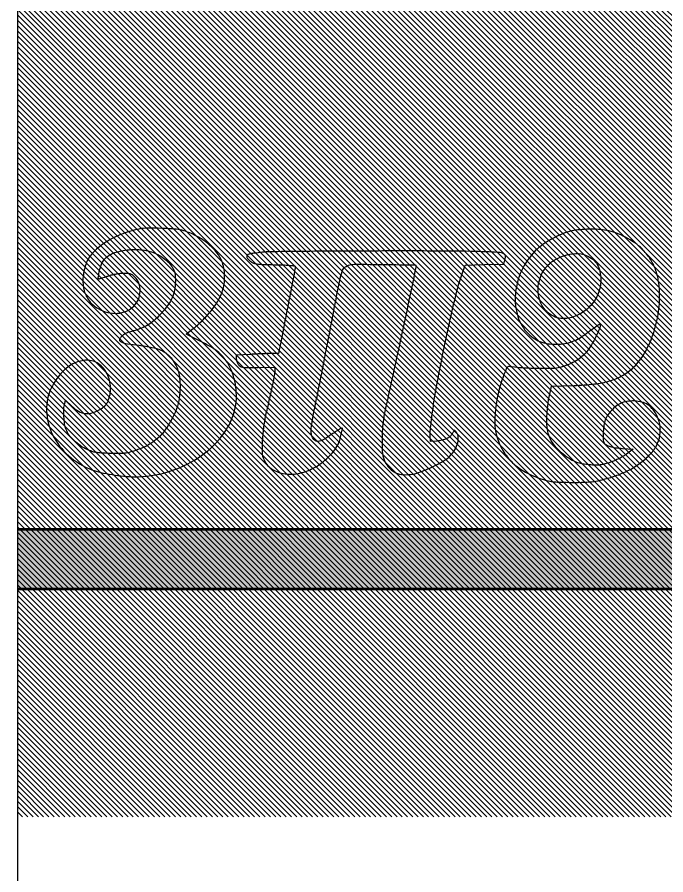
# Model space of a CAD drawing. Header units: millimetres. Extents: x 35877 to 3066687, y -650199 to -40525.
# Drawn here: x 147834.94 to 147845.82, y -179489.79 to -179475.42 of the extents above; entities that cross this region are included whole.
import ezdxf

# ---------------------------------------------------------------- set-up
doc = ezdxf.new("R2010")
doc.units = ezdxf.units.MM
doc.header["$MEASUREMENT"] = 0
doc.linetypes.add('DASHED', pattern=[0.75, 0.5, -0.25])
for name, color, linetype, lineweight in [('A8_FURNITURE', 32, 'Continuous', 30), ('furniture dimensions', 1, 'DASHED', 0), ('NAME PLATE', 7, 'Continuous', 25), ('wall', 7, 'Continuous', 30)]:
    doc.layers.add(name, color=color, linetype=linetype, lineweight=lineweight)

msp = doc.modelspace()

# ---------------------------------------------------------------- hatches: boundary and pattern name
at = {"layer": 'NAME PLATE', "lineweight": 0, "true_color": 0x000000, "transparency": 33554687}
h = msp.add_hatch(color=18, dxfattribs=at)
h.dxf.hatch_style = 1
h.set_gradient(color1=(153, 155, 55), color2=(229, 232, 120), name='INVCYLINDER')
edge = h.paths.add_edge_path()
edge.add_arc((147848.833, -179489.0178), 5.0217, 355.90198, 450)
edge.add_line((147848.833, -179483.996), (147834.9489, -179483.996))
edge.add_line((147834.9489, -179483.996), (147834.9489, -179484.996))
edge.add_line((147834.9489, -179484.996), (147848.833, -179484.996))
edge.add_arc((147848.833, -179489.0178), 4.0217, -4.57949, 90, ccw=False)
edge.add_line((147852.8419, -179489.3389), (147852.8419, -179502.3387))
edge.add_arc((147857.0204, -179502.3387), 4.1785, 180, 360)
edge.add_line((147861.1989, -179502.3387), (147861.1989, -179403.8102))
edge.add_line((147861.1989, -179403.8102), (147860.1989, -179403.8102))
edge.add_line((147860.1989, -179403.8102), (147860.1989, -179502.3387))
edge.add_arc((147857.0204, -179502.3387), 3.1785, -180, 0, ccw=False)
edge.add_line((147853.8419, -179502.3387), (147853.8419, -179489.3766))
at = {"layer": 'NAME PLATE', "lineweight": 0, "transparency": 33554687}
h = msp.add_hatch(dxfattribs=at)
h.set_pattern_fill('ANSI31', color=8, scale=0.5, angle=90)
h.set_pattern_definition([(135, (215.03829, 273.780556), (-0.044194173824, -0.044194173824), [])])
h.paths.add_polyline_path([(147861.1989, -179473.7118), (147834.9489, -179473.7118), (147834.9489, -179488.8162), (147861.1989, -179488.8162)])

# ---------------------------------------------------------------- linework, layer by layer
at = {"lineweight": 30, "transparency": 33554687, "elevation": -0.0053}
for points in [[(147836.9857, -179478.9704, 0.043859), (147836.6772, -179479.0641, 0.051703), (147836.4075, -179479.2065, 0.058426), (147836.2039, -179479.38, 0.108122), (147836.0941, -179479.5662, 0.061138), (147836.0484, -179479.7974, 0.087182), (147836.0694, -179480.0051, 0.097584), (147836.1561, -179480.1762, 0.097339), (147836.3014, -179480.3018, 0.067265), (147836.4628, -179480.3671, 0.079761), (147836.6264, -179480.3821, 0.085565), (147836.7772, -179480.3454, 0.093625), (147836.9017, -179480.2609, 0.09954), (147836.9765, -179480.1489, 0.090008), (147837.0058, -179480.0126, 0.093227), (147836.985, -179479.8788, 0.117473), (147836.9172, -179479.7739, 0.033862), (147836.876, -179479.7395, 0.084561), (147836.841, -179479.7222, 0.064706), (147836.7968, -179479.7151, 0.013953), (147836.7192, -179479.7148, 0.025158), (147836.6591, -179479.7192, 0.014872), (147836.5881, -179479.7303, 0.01486), (147836.5176, -179479.7456, 0.0246), (147836.4594, -179479.7631, -0.003451), (147836.4096, -179479.7804, -0.004949), (147836.3653, -179479.795, -0.00275), (147836.3277, -179479.8068, -0.074457), (147836.3175, -179479.8083, -0.459081), (147836.3038, -179479.7924, -0.012844), (147836.3217, -179479.6919, -0.021077), (147836.347, -179479.5905, -0.060928), (147836.3757, -179479.5241, -0.054786), (147836.4232, -179479.4602, -0.061963), (147836.4817, -179479.4111, -0.054751), (147836.5565, -179479.3735, -0.03118), (147836.6535, -179479.3442, -0.056056), (147836.9213, -179479.3122, -0.070213), (147837.1689, -179479.3454, -0.077708), (147837.3775, -179479.4406, -0.093936), (147837.5317, -179479.5904, -0.02658), (147837.5678, -179479.6481, -0.064741), (147837.5863, -179479.6947, -0.050576), (147837.5946, -179479.7509, -0.011398), (147837.5968, -179479.8478, -0.046606), (147837.5831, -179479.9947, -0.060288), (147837.5422, -179480.1238, -0.052632), (147837.4667, -179480.2519, -0.026075), (147837.3465, -179480.3977, -0.027437), (147837.2423, -179480.4996, -0.042828), (147837.1412, -179480.5739, -0.042386), (147837.0281, -179480.6304, -0.026197), (147836.8873, -179480.678, 0.014133), (147836.8012, -179480.7049, 0.044136), (147836.7458, -179480.7295, 0.058237), (147836.7044, -179480.7593, 0.041864), (147836.6656, -179480.8011, 0.30681), (147836.6631, -179480.8371, 0.176401), (147836.6978, -179480.866, 0.048098), (147836.7931, -179480.8903, 0.00717), (147836.9894, -179480.9177, -0.018926), (147837.2047, -179480.953, -0.050436), (147837.3533, -179480.9991, -0.069076), (147837.4605, -179481.0633, -0.07274), (147837.544, -179481.1534, -0.033129), (147837.6074, -179481.2599, -0.048378), (147837.6472, -179481.3615, -0.045211), (147837.6684, -179481.4739, -0.024673), (147837.6749, -179481.6142, -0.037807), (147837.66, -179481.8049, -0.04546), (147837.6165, -179481.9794, -0.0426), (147837.5393, -179482.1519, -0.027569), (147837.4229, -179482.3372, -0.042948), (147837.3293, -179482.448, -0.044307), (147837.219, -179482.5398, -0.041243), (147837.0872, -179482.6159, -0.029322), (147836.9288, -179482.6797, -0.015626), (147836.8249, -179482.711, -0.036943), (147836.7455, -179482.726, -0.029232), (147836.6544, -179482.7311, -0.006805), (147836.5011, -179482.7285, -0.006686), (147836.3543, -179482.722, -0.02776), (147836.2662, -179482.7121, -0.039999), (147836.1966, -179482.6944, -0.026859), (147836.1204, -179482.6638, -0.040269), (147836.0037, -179482.5976, -0.040465), (147835.8993, -179482.5137, -0.043055), (147835.8166, -179482.4206, -0.068172), (147835.7652, -179482.3274, -0.054768), (147835.7408, -179482.2355, -0.024569), (147835.7283, -179482.111, -0.02458), (147835.7281, -179481.9857, -0.054016), (147835.7429, -179481.8911), (147835.7581, -179481.8348), (147835.8609, -179481.9376, 0.068653), (147835.9741, -179482.0234, 0.106359), (147836.0909, -179482.0595, 0.101607), (147836.2161, -179482.045, 0.058442), (147836.3544, -179481.9808, 0.170597), (147836.4787, -179481.8276, 0.108981), (147836.508, -179481.5977, 0.103306), (147836.4374, -179481.3666, 0.139196), (147836.2846, -179481.2117, 0.147793), (147836.092, -179481.1683, 0.106555), (147835.8792, -179481.2304, 0.088008), (147835.6778, -179481.3905, 0.066598), (147835.5203, -179481.6255, 0.124081), (147835.4378, -179482.0113, 0.105755), (147835.5398, -179482.4156, 0.09794), (147835.8088, -179482.7672, 0.090873), (147836.1981, -179483.0012, 0.032504), (147836.345, -179483.0459, 0.01622), (147836.5356, -179483.084, 0.016134), (147836.7338, -179483.1105, 0.025161), (147836.9058, -179483.1192, 0.071796), (147837.4679, -179483.0381, 0.073599), (147837.9789, -179482.8014, 0.078778), (147838.3709, -179482.4451, 0.104266), (147838.5879, -179482.0158, 0.055236), (147838.6186, -179481.8126, 0.046685), (147838.6069, -179481.5954, 0.047071), (147838.5554, -179481.3861, 0.058882), (147838.4679, -179481.2064, 0.036352), (147838.3903, -179481.1028, 0.047393), (147838.3044, -179481.0211, 0.037017), (147838.189, -179480.9436, 0.013161), (147838.0137, -179480.8499), (147837.7775, -179480.7314), (147837.8806, -179480.6498, 0.028344), (147838.06, -179480.4907, 0.032402), (147838.2118, -179480.3188, 0.035321), (147838.3268, -179480.1464, 0.058735), (147838.3948, -179479.9857, 0.047802), (147838.4186, -179479.8598, 0.039089), (147838.4205, -179479.7227, 0.039841), (147838.4013, -179479.5903, 0.057335), (147838.362, -179479.4787, 0.067542), (147838.2643, -179479.3321, 0.047975), (147838.1199, -179479.1968, 0.044742), (147837.9404, -179479.0826, 0.041075), (147837.7384, -179478.9982, 0.058829), (147837.6118, -179478.9731, 0.010363), (147837.3692, -179478.9591, 0.010873), (147837.1257, -179478.9554, 0.050188)], [(147844.2436, -179479.0017, 0.042066), (147844.0844, -179479.0508, 0.028451), (147843.9124, -179479.1318, 0.028592), (147843.7523, -179479.2309, 0.04545), (147843.6294, -179479.335, 0.085958), (147843.3976, -179479.6693, 0.088204), (147843.2945, -179480.0592, 0.095794), (147843.3352, -179480.4336, 0.125753), (147843.5141, -179480.7258, 0.051514), (147843.6202, -179480.8096, 0.057982), (147843.7373, -179480.866, 0.055896), (147843.8679, -179480.8955, 0.042862), (147844.0143, -179480.8991, 0.03307), (147844.1576, -179480.8808, 0.052013), (147844.2762, -179480.8445, 0.044678), (147844.3967, -179480.7801, 0.017998), (147844.5491, -179480.6722, -0.002538), (147844.6646, -179480.585, -0.052935), (147844.7018, -179480.563, -0.466483), (147844.7149, -179480.5692, -0.121616), (147844.7153, -179480.596, -0.049567), (147844.6788, -179480.7032, -0.020004), (147844.6091, -179480.8413, -0.020088), (147844.5281, -179480.9743, -0.045924), (147844.4543, -179481.0656, -0.042921), (147844.3653, -179481.1427, -0.037321), (147844.2602, -179481.2076, -0.035825), (147844.1422, -179481.2585, -0.032691), (147844.0145, -179481.2939, -0.048217), (147843.8912, -179481.3074, -0.007772), (147843.6491, -179481.3065, -0.008946), (147843.4031, -179481.2975, -0.027736), (147843.2381, -179481.2792, 0.027884), (147843.1899, -179481.2739, 0.167718), (147843.1661, -179481.2807, 0.130946), (147843.1484, -179481.3017, 0.014573), (147843.1232, -179481.3596, 0.029836), (147843.026, -179481.6516, 0.032323), (147842.9673, -179481.9453, 0.035019), (147842.9505, -179482.2141, 0.066313), (147842.9807, -179482.4285, 0.063528), (147843.0858, -179482.6778, 0.07021), (147843.2475, -179482.8833, 0.066937), (147843.4668, -179483.0434, 0.05063), (147843.7421, -179483.1585, 0.018005), (147843.8493, -179483.1869, 0.028162), (147843.9435, -179483.2026, 0.02068), (147844.0575, -179483.2105, 0.005467), (147844.2401, -179483.2135, 0.00951), (147844.4571, -179483.2105, 0.026936), (147844.6079, -179483.1974, 0.028787), (147844.7508, -179483.1688, 0.012202), (147844.9388, -179483.1147, 0.03773), (147845.1697, -179483.0226, 0.041356), (147845.3767, -179482.8991, 0.04468), (147845.5447, -179482.7548, 0.068282), (147845.6585, -179482.6004, 0.08771), (147845.7173, -179482.4253, 0.083041), (147845.7142, -179482.2372, 0.084457), (147845.6505, -179482.063, 0.095422), (147845.5346, -179481.928, 0.087392), (147845.4427, -179481.8782, 0.055512), (147845.3233, -179481.8526, 0.0534), (147845.1954, -179481.8534, 0.063038), (147845.078, -179481.882, 0.071252), (147844.9917, -179481.93, 0.043546), (147844.9052, -179482.0084, 0.043523), (147844.8336, -179482.1006, 0.070694), (147844.7921, -179482.1906, 0.047434), (147844.7753, -179482.275, 0.019265), (147844.7679, -179482.3922, 0.014748), (147844.7685, -179482.5057, 0.139442), (147844.7832, -179482.5516, 0.11772), (147844.8215, -179482.5871, 0.054047), (147844.8844, -179482.6141, 0.039981), (147844.9723, -179482.6335, 0.018433), (147845.0889, -179482.6453), (147845.2714, -179482.657), (147845.158, -179482.74, -0.026206), (147845.1035, -179482.7757, -0.013846), (147845.0325, -179482.8145, -0.013741), (147844.9575, -179482.8502, -0.020624), (147844.8901, -179482.8768, -0.015797), (147844.8015, -179482.9045, -0.034263), (147844.7318, -179482.9189, -0.033035), (147844.6591, -179482.9239, -0.013713), (147844.5607, -179482.9214, -0.038548), (147844.4102, -179482.9018, -0.052772), (147844.2802, -179482.8599, -0.051707), (147844.16, -179482.7909, -0.035081), (147844.0385, -179482.6898, -0.039579), (147843.9342, -179482.5725, -0.06474), (147843.8683, -179482.4572, -0.063026), (147843.833, -179482.3266, -0.035471), (147843.822, -179482.1625, -0.015147), (147843.825, -179482.0751, -0.009201), (147843.8336, -179481.9721, -0.009216), (147843.8458, -179481.8702, -0.016041), (147843.8603, -179481.7862), (147843.8978, -179481.6035), (147844.2732, -179481.5904, 0.018476), (147844.6204, -179481.5653, 0.043763), (147844.8745, -179481.5148, 0.055696), (147845.076, -179481.4308, 0.053906), (147845.2564, -179481.3035, 0.076309), (147845.4375, -179481.0872, 0.046136), (147845.5838, -179480.7859, 0.043693), (147845.6803, -179480.4408, 0.046662), (147845.7125, -179480.0918, 0.035961), (147845.6948, -179479.8505, 0.053102), (147845.6421, -179479.645, 0.056896), (147845.5509, -179479.4659, 0.050254), (147845.4183, -179479.3036, 0.045503), (147845.2964, -179479.2021, 0.030799), (147845.1415, -179479.1088, 0.030764), (147844.9759, -179479.0351, 0.044809), (147844.822, -179478.9928, 0.029376), (147844.6873, -179478.9767, 0.01901), (147844.5304, -179478.9731, 0.019059), (147844.3746, -179478.9814, 0.030935)], [(147839.0588, -179479.3589, 0.005281), (147838.9066, -179479.3764, 0.039592), (147838.8356, -179479.3911, 0.115186), (147838.8026, -179479.4096, 0.261565), (147838.794, -179479.4359, 0.096887), (147838.8006, -179479.4523, 0.030148), (147838.8166, -179479.4737, 0.028873), (147838.8377, -179479.4959, 0.028165), (147838.8614, -179479.5158, 0.076557), (147838.9085, -179479.5408, 0.051871), (147838.9677, -179479.5548, 0.023906), (147839.0634, -179479.5626, 0.003249), (147839.2645, -179479.5679, -0.003958), (147839.4262, -179479.5724, -0.01462), (147839.5281, -179479.5791, -0.014108), (147839.5959, -179479.5874, -0.370719), (147839.607, -179479.6003, -0.04678), (147839.6051, -179479.6202, -0.000212), (147839.5659, -179479.8267, -0.001011), (147839.5208, -179480.0614, -0.000638), (147839.4673, -179480.3352, 0.000126), (147839.4137, -179480.6075, 0.000208), (147839.3686, -179480.8377, 0.00001), (147839.328, -179481.0455, 0.045256), (147839.3276, -179481.0499, -0.394034), (147839.3255, -179481.0521, -0.002203), (147839.2944, -179481.0537, -0.007425), (147839.2579, -179481.0549, -0.004463), (147839.2146, -179481.0554, 0.007501), (147839.1553, -179481.0563, 0.002168), (147839.0639, -179481.0595, 0.00218), (147838.9608, -179481.0641, 0.002324), (147838.8599, -179481.0694), (147838.618, -179481.0833), (147838.618, -179481.1445, 0.061305), (147838.6213, -179481.1713, 0.039097), (147838.6313, -179481.201, 0.038892), (147838.6459, -179481.2291, 0.057234), (147838.6631, -179481.2509, 0.089896), (147838.699, -179481.2757, 0.077817), (147838.7432, -179481.288, 0.032246), (147838.8167, -179481.2918, 0.003539), (147838.9856, -179481.2885), (147839.263, -179481.281), (147839.263, -179481.3378, -0.045516), (147839.2565, -179481.4084, -0.004715), (147839.2247, -179481.5725, -0.005331), (147839.1799, -179481.7811, -0.002996), (147839.1213, -179482.0335, 0.022364), (147839.0801, -179482.2482, 0.018953), (147839.0554, -179482.4779, 0.01804), (147839.0487, -179482.6835, 0.079074), (147839.0681, -179482.8031, 0.145773), (147839.18, -179482.9638, 0.110426), (147839.3741, -179483.0583, 0.093412), (147839.6194, -179483.0698, 0.074691), (147839.8736, -179482.9944, 0.04479), (147840.0038, -179482.9185, 0.031285), (147840.1361, -179482.8117, 0.031776), (147840.2494, -179482.6938, 0.06285), (147840.3199, -179482.5853, 0.035435), (147840.3515, -179482.5062, 0.021298), (147840.3781, -179482.4087, 0.012776), (147840.3966, -179482.3168, 0.465805), (147840.3844, -179482.3022, 0.141402), (147840.3766, -179482.3045, 0.001732), (147840.3318, -179482.3329, 0.004982), (147840.2803, -179482.3666, 0.003219), (147840.2212, -179482.4066, -0.017726), (147840.0736, -179482.5004, -0.106728), (147839.9878, -179482.5286, -0.223383), (147839.9301, -179482.5086, -0.108876), (147839.8865, -179482.442, -0.085126), (147839.8729, -179482.3728, -0.034252), (147839.8772, -179482.2762, -0.019226), (147839.8997, -179482.1291, -0.00397), (147839.9513, -179481.8722, 0.001623), (147840.0025, -179481.6232, 0.001352), (147840.0554, -179481.3581, 0.000894), (147840.1238, -179481.0068, 0.000245), (147840.2304, -179480.4533, -0.001007), (147840.3507, -179479.833, -0.031189), (147840.3904, -179479.6813, -0.143303), (147840.4385, -179479.6115, -0.112977), (147840.5213, -179479.5707, -0.060171), (147840.6207, -179479.5594, -0.001347), (147841.1022, -179479.5642, -0.000346), (147841.6144, -179479.5711, -0.410096), (147841.6279, -179479.5847, -0.051959), (147841.6229, -179479.6327, -0.000158), (147841.4947, -179480.2403, -0.001051), (147841.3655, -179480.8453, -0.001364), (147841.2444, -179481.3993, 0.001092), (147841.1254, -179481.9422, 0.012132), (147841.0837, -179482.1601, 0.025994), (147841.0659, -179482.3169, 0.015081), (147841.06, -179482.5065, 0.005931), (147841.0616, -179482.6542, 0.028653), (147841.0684, -179482.7379, 0.045409), (147841.083, -179482.8009, 0.033929), (147841.1099, -179482.8669, 0.074629), (147841.1882, -179482.9804, 0.099794), (147841.2898, -179483.0529, 0.092337), (147841.4178, -179483.0837, 0.055712), (147841.5742, -179483.0744, 0.048625), (147841.706, -179483.0382, 0.017793), (147841.8844, -179482.9627, 0.017838), (147842.0572, -179482.8745, 0.047329), (147842.1714, -179482.796, 0.06723), (147842.2626, -179482.6961, 0.073472), (147842.3208, -179482.5783, 0.08506), (147842.3371, -179482.4647, 0.152206), (147842.3069, -179482.3762, 0.022157), (147842.2947, -179482.361, 0.040498), (147842.2833, -179482.3499, 0.05623), (147842.2741, -179482.344, 0.378615), (147842.2693, -179482.3452, 0.014279), (147842.2652, -179482.3518, 0.002026), (147842.2572, -179482.3654, 0.002306), (147842.248, -179482.3817, 0.001963), (147842.2384, -179482.399, -0.096243), (147842.2004, -179482.4443, -0.059446), (147842.1413, -179482.4816, -0.052443), (147842.0668, -179482.508, -0.042063), (147841.9826, -179482.5208), (147841.8751, -179482.528), (147841.8684, -179482.434, -0.045878), (147841.8705, -179482.3273, -0.004555), (147841.9014, -179482.0732, -0.006228), (147841.9411, -179481.7967, -0.008597), (147841.984, -179481.5497, -0.003133), (147842.1069, -179480.9298, -0.005408), (147842.2178, -179480.4159, -0.006255), (147842.3158, -179480.0086, -0.019658), (147842.3956, -179479.739), (147842.4519, -179479.5729), (147842.7755, -179479.567), (147843.099, -179479.5611), (147843.1193, -179479.4903, 0.026527), (147843.1262, -179479.4602, 0.041074), (147843.1286, -179479.4338, 0.049469), (147843.1267, -179479.4128, 0.153807), (147843.1201, -179479.4005, 0.180919), (147843.0352, -179479.3633, 0.006511), (147842.6747, -179479.348, 0.006654), (147842.1034, -179479.3388, 0.00109), (147840.9975, -179479.3382, 0.000927), (147840.3081, -179479.3406, 0.001343), (147839.6992, -179479.3455, 0.000676), (147839.1824, -179479.3517, 0.022554)], [(147844.4818, -179479.4114, -0.070621), (147844.5914, -179479.4766, -0.090328), (147844.6681, -179479.5653, -0.083564), (147844.7124, -179479.681, -0.051762), (147844.7264, -179479.8263, -0.093711), (147844.6824, -179480.0496, -0.086531), (147844.5593, -179480.2486, -0.086075), (147844.3755, -179480.3949, -0.091361), (147844.1568, -179480.467, -0.169911), (147843.902, -179480.4152, -0.154231), (147843.7229, -179480.2141, -0.13549), (147843.6783, -179479.9239, -0.123842), (147843.7861, -179479.6406, -0.092761), (147843.9206, -179479.5086, -0.068297), (147844.1086, -179479.4167, -0.069829), (147844.3096, -179479.3804, -0.109211)]]:
    msp.add_lwpolyline(points, format="xyb", close=True, dxfattribs=at)
at = {"layer": 'A8_FURNITURE', "color": 18, "linetype": 'ByBlock', "lineweight": 53, "true_color": 0x000000, "transparency": 33554687, "elevation": -0.0053}
for points in [[(147834.9489, -179484.996), (147848.833, -179484.996, -0.4378222), (147852.8419, -179489.3389), (147852.8419, -179502.3387, 1), (147861.1989, -179502.3387), (147861.1989, -179403.8102)], [(147834.9489, -179483.996), (147848.833, -179483.996, -0.435321), (147853.8419, -179489.3766), (147853.8419, -179502.3387, 1), (147860.1989, -179502.3387), (147860.1989, -179403.8102)]]:
    msp.add_lwpolyline(points, format="xyb", dxfattribs=at)
at = {"layer": 'furniture dimensions', "color": 32, "linetype": 'ByBlock', "lineweight": 0, "transparency": 33554687, "elevation": -0.0053}
msp.add_lwpolyline([(147834.9489, -179403.8102), (147861.1989, -179403.8102), (147861.1989, -179527.8102), (147834.9489, -179527.8102)], close=True, dxfattribs=at)
at = {"layer": 'wall', "transparency": 33554687, "elevation": -0.0053}
msp.add_lwpolyline([(147786.9489, -179434.8102), (147834.9489, -179434.8102), (147834.9489, -179527.8102), (147786.9489, -179527.8102)], close=True, dxfattribs=at)

doc.saveas('drawing.dxf')
